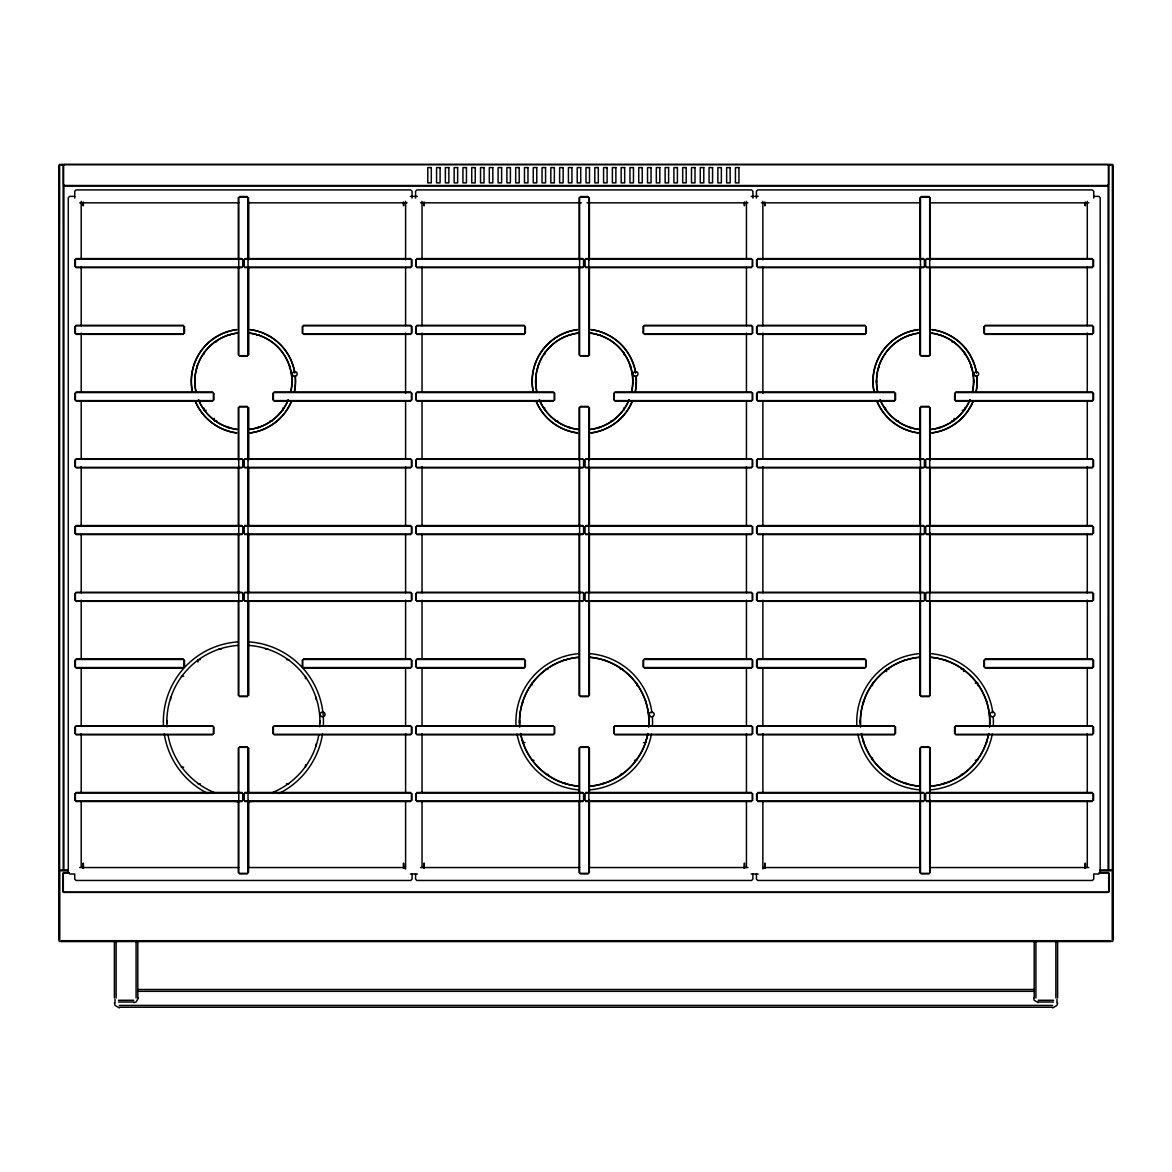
<?xml version="1.0" encoding="UTF-8"?>
<svg xmlns="http://www.w3.org/2000/svg" width="1172" height="1172" viewBox="0 0 1172 1172"><rect width="100%" height="100%" fill="white"/><g stroke="black" fill="none" stroke-linecap="round" stroke-linejoin="round"><path stroke-width="1.5" d="M58.908 871.953L58.908 939.534L58.878 166.131M184.033 666.897L184.033 660.144M184.033 333.214L184.033 326.461M184.517 666.897L184.517 660.144M184.517 333.214L184.517 326.461M248.508 872.686L248.508 800.417L248.508 867.265M248.508 593.428L248.508 533.289L248.508 591.611M248.508 460.391L248.508 407.548L248.508 458.574M248.508 259.876L248.508 197.687M411.401 666.897L411.401 660.144M411.401 333.214L411.401 326.461M411.885 666.897L411.885 660.144M411.885 333.214L411.885 326.461M524.88 666.897L524.88 660.144M524.88 333.214L524.88 326.461M525.364 666.897L525.364 660.144M525.364 333.214L525.364 326.461M589.34 872.686L589.34 800.417L589.34 867.265M589.34 593.428L589.34 533.289L589.34 591.611M589.34 460.391L589.34 407.548L589.34 458.574M589.34 259.876L589.34 197.687M752.234 666.897L752.234 660.144M752.234 333.214L752.234 326.461M752.717 666.897L752.717 660.144M752.717 333.214L752.717 326.461M865.712 666.897L865.712 660.144M865.712 333.214L865.712 326.461M866.196 666.897L866.196 660.144M866.196 333.214L866.196 326.461M930.187 872.686L930.187 800.417L930.187 867.265M930.187 593.428L930.187 533.289L930.187 591.611M930.187 460.391L930.187 407.548L930.187 458.574M930.187 259.876L930.187 197.687M1093.08 666.897L1093.08 660.144M1093.08 333.214L1093.08 326.461M1093.564 666.897L1093.564 660.144M1093.564 333.214L1093.564 326.461M1113.092 871.953L1113.092 939.534L1113.122 166.131M138.428 997.943L136.084 1002.016L133.74 1002.631M1057.627 1002.924L1056.968 1005.415L1052.646 1007.92M58.878 165.106L59.626 164.358M1112.228 941.57L1113.092 940.706M60.651 164.358L1111.349 164.358M64.182 164.666L1107.818 164.666M60.651 165.106L64.314 165.106M1107.687 165.106L1111.349 165.106M64.182 185.498L1107.818 185.498M64.182 185.938L1107.818 185.938M74.744 196.369L69.602 196.369L68.284 197.687L68.284 872.686M410.347 196.369L417.291 196.369M751.179 196.369L758.138 196.369M1093.74 196.369L1098.867 196.369L1100.186 197.687L1100.186 872.686M239.44 196.544L247.365 196.544M580.272 196.544L588.197 196.544M921.119 196.544L929.044 196.544M239.44 197.028L247.365 197.028M580.272 197.028L588.197 197.028M921.119 197.028L929.044 197.028M79.725 202.829L238.824 202.829M247.966 202.829L407.08 202.829M420.558 202.829L581.502 202.829M586.982 202.829L747.912 202.829M761.404 202.829L920.503 202.829M929.645 202.829L1088.759 202.829M76.063 258.587L242.077 258.587M244.728 258.587L410.742 258.587M416.895 258.587L582.923 258.587M585.561 258.587L751.574 258.587M757.742 258.587L923.756 258.587M926.393 258.587L1092.421 258.587M76.063 259.071L242.077 259.071M244.728 259.071L410.742 259.071M416.895 259.071L582.923 259.071M585.561 259.071L751.574 259.071M757.742 259.071L923.756 259.071M926.393 259.071L1092.421 259.071M76.063 267.143L242.077 267.143M244.728 267.143L410.742 267.143M416.895 267.143L582.923 267.143M585.561 267.143L751.574 267.143M757.742 267.143L923.756 267.143M926.393 267.143L1092.421 267.143M76.063 267.626L242.077 267.626M244.728 267.626L410.742 267.626M416.895 267.626L582.923 267.626M585.561 267.626L751.574 267.626M757.742 267.626L923.756 267.626M926.393 267.626L1092.421 267.626M76.063 325.318L183.374 325.318M303.431 325.318L410.742 325.318M416.895 325.318L524.221 325.318M644.263 325.318L751.574 325.318M757.742 325.318L865.053 325.318M985.095 325.318L1092.421 325.318M76.063 325.801L183.374 325.801M303.431 325.801L410.742 325.801M416.895 325.801L524.221 325.801M644.263 325.801L751.574 325.801M757.742 325.801L865.053 325.801M985.095 325.801L1092.421 325.801M76.063 333.874L183.374 333.874M303.431 333.874L410.742 333.874M416.895 333.874L524.221 333.874M644.263 333.874L751.574 333.874M757.742 333.874L865.053 333.874M985.095 333.874L1092.421 333.874M76.063 334.357L183.374 334.357M303.431 334.357L410.742 334.357M416.895 334.357L524.221 334.357M644.263 334.357L751.574 334.357M757.742 334.357L865.053 334.357M985.095 334.357L1092.421 334.357M227.573 335.016L229.932 335.016M256.873 335.016L259.217 335.016M568.42 335.016L570.764 335.016M597.72 335.016L600.064 335.016M909.252 335.016L911.596 335.016M938.552 335.016L940.896 335.016M214.359 341.755L216.717 341.755M951.767 341.755L954.111 341.755M239.44 355.673L247.365 355.673M580.272 355.673L588.197 355.673M921.119 355.673L929.044 355.673M239.44 356.156L247.365 356.156M580.272 356.156L588.197 356.156M921.119 356.156L929.044 356.156M76.063 392.063L212.733 392.063M274.072 392.063L410.742 392.063M416.895 392.063L553.565 392.063M614.904 392.063L751.574 392.063M757.742 392.063L894.412 392.063M955.751 392.063L1092.421 392.063M76.063 392.547L212.733 392.547M274.072 392.547L410.742 392.547M416.895 392.547L553.565 392.547M614.904 392.547L751.574 392.547M757.742 392.547L894.412 392.547M955.751 392.547L1092.421 392.547M76.063 400.604L212.733 400.604M274.072 400.604L410.742 400.604M416.895 400.604L553.565 400.604M614.904 400.604L751.574 400.604M757.742 400.604L894.412 400.604M955.751 400.604L1092.421 400.604M76.063 401.102L212.733 401.102M274.072 401.102L410.742 401.102M416.895 401.102L553.565 401.102M614.904 401.102L751.574 401.102M757.742 401.102L894.412 401.102M955.751 401.102L1092.421 401.102M239.44 406.406L247.365 406.406M580.272 406.406L588.197 406.406M921.119 406.406L929.044 406.406M239.44 406.889L247.365 406.889M580.272 406.889L588.197 406.889M921.119 406.889L929.044 406.889M206.228 410.317L203.884 410.317L203.884 407.959M962.256 410.317L964.6 410.317L964.6 407.959M216.717 420.807L214.359 420.807L214.359 418.448M270.087 420.807L272.431 420.807M555.206 420.807L557.55 420.807M610.934 420.807L613.278 420.807M896.038 420.807L898.382 420.807M951.767 420.807L954.111 420.807L954.111 418.448M227.573 427.531L229.932 427.531M256.873 427.531L259.217 427.531M568.42 427.531L570.764 427.531M597.72 427.531L600.064 427.531M909.252 427.531L911.596 427.531M938.552 427.531L940.896 427.531M76.063 458.794L242.077 458.794M244.728 458.794L410.742 458.794M416.895 458.794L582.923 458.794M585.561 458.794L751.574 458.794M757.742 458.794L923.756 458.794M926.393 458.794L1092.421 458.794M76.063 459.278L242.077 459.278M244.728 459.278L410.742 459.278M416.895 459.278L582.923 459.278M585.561 459.278L751.574 459.278M757.742 459.278L923.756 459.278M926.393 459.278L1092.421 459.278M76.063 467.35L242.077 467.35M244.728 467.35L410.742 467.35M416.895 467.35L582.923 467.35M585.561 467.35L751.574 467.35M757.742 467.35L923.756 467.35M926.393 467.35L1092.421 467.35M76.063 467.833L242.077 467.833M244.728 467.833L410.742 467.833M416.895 467.833L582.923 467.833M585.561 467.833L751.574 467.833M757.742 467.833L923.756 467.833M926.393 467.833L1092.421 467.833M76.063 525.525L242.077 525.525M244.728 525.525L410.742 525.525M416.895 525.525L582.923 525.525M585.561 525.525L751.574 525.525M757.742 525.525L923.756 525.525M926.393 525.525L1092.421 525.525M76.063 526.008L242.077 526.008M244.728 526.008L410.742 526.008M416.895 526.008L582.923 526.008M585.561 526.008L751.574 526.008M757.742 526.008L923.756 526.008M926.393 526.008L1092.421 526.008M76.063 534.08L242.077 534.08M244.728 534.08L410.742 534.08M416.895 534.08L582.923 534.08M585.561 534.08L751.574 534.08M757.742 534.08L923.756 534.08M926.393 534.08L1092.421 534.08M76.063 534.564L242.077 534.564M244.728 534.564L410.742 534.564M416.895 534.564L582.923 534.564M585.561 534.564L751.574 534.564M757.742 534.564L923.756 534.564M926.393 534.564L1092.421 534.564M76.063 592.27L242.077 592.27M244.728 592.27L410.742 592.27M416.895 592.27L582.923 592.27M585.561 592.27L751.574 592.27M757.742 592.27L923.756 592.27M926.393 592.27L1092.421 592.27M76.063 592.754L242.077 592.754M244.728 592.754L410.742 592.754M416.895 592.754L582.923 592.754M585.561 592.754L751.574 592.754M757.742 592.754L923.756 592.754M926.393 592.754L1092.421 592.754M76.063 600.826L242.077 600.826M244.728 600.826L410.742 600.826M416.895 600.826L582.923 600.826M585.561 600.826L751.574 600.826M757.742 600.826L923.756 600.826M926.393 600.826L1092.421 600.826M76.063 601.309L242.077 601.309M244.728 601.309L410.742 601.309M416.895 601.309L582.923 601.309M585.561 601.309L751.574 601.309M757.742 601.309L923.756 601.309M926.393 601.309L1092.421 601.309M218.959 648.98L221.318 648.98M265.487 648.98L267.846 648.98M76.063 659.001L183.374 659.001M303.431 659.001L410.742 659.001M416.895 659.001L524.221 659.001M644.263 659.001L751.574 659.001M757.742 659.001L865.053 659.001M985.095 659.001L1092.421 659.001M76.063 659.484L183.374 659.484M303.431 659.484L410.742 659.484M416.895 659.484L524.221 659.484M644.263 659.484L751.574 659.484M757.742 659.484L865.053 659.484M985.095 659.484L1092.421 659.484M200.324 659.66L197.98 659.66L197.98 662.019M286.481 659.66L288.825 659.66M563.424 660.144L565.783 660.144M602.701 660.144L605.045 660.144M904.271 660.144L906.615 660.144M943.533 660.144L945.892 660.144M76.063 667.557L183.374 667.557M303.431 667.557L410.742 667.557M416.895 667.557L524.221 667.557M644.263 667.557L751.574 667.557M757.742 667.557L865.053 667.557M985.095 667.557L1092.421 667.557M76.063 668.04L183.374 668.04M303.431 668.04L410.742 668.04M416.895 668.04L524.221 668.04M644.263 668.04L751.574 668.04M757.742 668.04L865.053 668.04M985.095 668.04L1092.421 668.04M545.712 669.168L548.057 669.168M620.413 669.168L622.757 669.168M888.903 669.168L886.559 669.168L886.559 671.512M961.26 669.168L963.604 669.168L963.604 671.512M181.323 676.317L183.667 676.317M975.309 683.217L977.653 683.217L977.653 685.576M239.44 696.139L247.365 696.139M580.272 696.139L588.197 696.139M921.119 696.139L929.044 696.139M239.44 696.622L247.365 696.622M580.272 696.622L588.197 696.622M921.119 696.622L929.044 696.622M76.063 725.746L212.733 725.746M274.072 725.746L410.742 725.746M416.895 725.746L553.565 725.746M614.904 725.746L751.574 725.746M757.742 725.746L894.412 725.746M955.751 725.746L1092.421 725.746M76.063 726.23L212.733 726.23M274.072 726.23L410.742 726.23M416.895 726.23L553.565 726.23M614.904 726.23L751.574 726.23M757.742 726.23L894.412 726.23M955.751 726.23L1092.421 726.23M76.063 734.302L212.733 734.302M274.072 734.302L410.742 734.302M416.895 734.302L553.565 734.302M614.904 734.302L751.574 734.302M757.742 734.302L894.412 734.302M955.751 734.302L1092.421 734.302M76.063 734.785L212.733 734.785M274.072 734.785L410.742 734.785M416.895 734.785L553.565 734.785M614.904 734.785L751.574 734.785M757.742 734.785L894.412 734.785M955.751 734.785L1092.421 734.785M524.983 742.565L522.624 742.565L522.624 740.206M643.501 742.565L645.845 742.565L645.845 740.206M239.44 746.872L247.365 746.872M580.272 746.872L588.197 746.872M921.119 746.872L929.044 746.872M239.44 747.355L247.365 747.355M580.272 747.355L588.197 747.355M921.119 747.355L929.044 747.355M531.663 760.276L534.007 760.276M634.477 760.276L636.821 760.276M975.309 760.276L977.653 760.276M181.323 767.177L183.667 767.177M545.712 774.326L548.057 774.326M620.413 774.326L622.757 774.326M886.559 774.326L888.903 774.326M961.26 774.326L963.604 774.326M563.424 783.35L565.783 783.35M602.701 783.35L605.045 783.35M904.271 783.35L906.615 783.35M943.533 783.35L945.892 783.35M197.98 783.834L200.324 783.834M286.481 783.834L288.825 783.834M76.063 792.477L242.077 792.477M244.728 792.477L410.742 792.477M416.895 792.477L582.923 792.477M585.561 792.477L751.574 792.477M757.742 792.477L923.756 792.477M926.393 792.477L1092.421 792.477M76.063 792.961L242.077 792.961M244.728 792.961L410.742 792.961M416.895 792.961L582.923 792.961M585.561 792.961L751.574 792.961M757.742 792.961L923.756 792.961M926.393 792.961L1092.421 792.961M76.063 801.033L242.077 801.033M244.728 801.033L410.742 801.033M416.895 801.033L582.923 801.033M585.561 801.033L751.574 801.033M757.742 801.033L923.756 801.033M926.393 801.033L1092.421 801.033M76.063 801.516L242.077 801.516M244.728 801.516L410.742 801.516M416.895 801.516L582.923 801.516M585.561 801.516L751.574 801.516M757.742 801.516L923.756 801.516M926.393 801.516L1092.421 801.516M79.725 867.544L238.824 867.544M247.966 867.544L405.248 867.544M420.558 867.544L579.671 867.544M588.813 867.544L747.912 867.544M763.221 867.544L920.503 867.544M929.645 867.544L1088.759 867.544M60.944 869.917L68.269 869.917M1100.069 869.917L1111.056 869.917M60.944 870.781L68.269 870.781M1100.069 870.781L1111.056 870.781M63.596 872.613L69.075 872.613M1099.263 872.613L1108.404 872.613M63.596 872.832L69.075 872.832M1099.263 872.832L1108.404 872.832M239.44 873.345L247.365 873.345M580.272 873.345L588.197 873.345M921.119 873.345L929.044 873.345M239.44 873.829L247.365 873.829M580.272 873.829L588.197 873.829M921.119 873.829L929.044 873.829M69.602 874.004L74.744 874.004L74.744 879.147L76.063 880.465L410.742 880.465L412.061 879.147L412.061 874.004M410.347 874.004L417.291 874.004M751.179 874.004L758.138 874.004M1098.867 874.004L1093.74 874.004L1093.74 879.147L1092.421 880.465L757.742 880.465L756.423 879.147L756.423 874.004M63.596 892.2L1108.404 892.2M63.596 892.419L1108.404 892.419M60.944 940.706L1111.056 940.706M60.944 941.57L1111.056 941.57M137.651 989.505L1034.349 989.505M137.651 991.336L1034.349 991.336M118.475 1000.287L133.74 1000.287M1038.26 1000.287L1053.525 1000.287M118.475 1002.016L133.74 1002.016M1038.26 1002.016L1053.525 1002.016M119.354 1005.415L1052.646 1005.415M119.354 1007.246L1052.646 1007.246M1038.26 1002.631L1034.187 1000.287L1033.572 997.943M119.354 1007.92L115.032 1005.415L114.373 1002.924M1112.374 164.358L1113.122 165.106M58.908 940.706L59.772 941.57M1112.374 166.131L1112.374 871.265M1112.228 871.953L1112.228 939.534M1108.917 873.125L1108.917 891.907M1108.844 165.252L1108.756 870.415M1108.697 873.125L1108.697 891.907M1108.404 165.252L1108.404 184.912M1108.111 184.868L1108.111 870.415M1093.74 198.083L1093.74 191.226L1092.421 189.908L757.742 189.908L756.423 191.226L756.423 198.083M1093.564 259.73L1093.564 266.484M1093.564 393.206L1093.564 399.945M1093.564 459.937L1093.564 466.69M1093.564 526.668L1093.564 533.421M1093.564 593.413L1093.564 600.167M1093.564 726.889L1093.564 733.628M1093.564 793.62L1093.564 800.373M1093.08 259.73L1093.08 266.484M1093.08 393.206L1093.08 399.945M1093.08 459.937L1093.08 466.69M1093.08 526.668L1093.08 533.421M1093.08 593.413L1093.08 600.167M1093.08 726.889L1093.08 733.628M1093.08 793.62L1093.08 800.373M1087.279 201.35L1087.279 258.06M1087.279 267.201L1087.279 325.728M1087.279 333.053L1087.279 391.595M1087.279 400.736L1087.279 459.278M1087.279 466.588L1087.279 525.129M1087.279 534.271L1087.279 592.812M1087.279 600.123L1087.279 658.664M1087.279 667.806L1087.279 726.347M1087.279 733.657L1087.279 792.199M1087.279 801.34L1087.279 867.192M1085.448 202.243L1085.448 205.613M1085.448 863.295L1085.448 868.349M1085.067 202.243L1085.067 205.613M1085.067 863.295L1085.067 868.349M1057.598 941.79L1057.598 997.943M1056.968 999.291L1056.968 1002.924M1055.869 941.79L1055.869 997.943M1035.916 941.79L1035.916 997.943M1034.187 941.79L1034.187 997.943M989.798 720.575L989.798 722.919M986.692 700.944L986.692 703.288M986.692 740.206L986.692 742.565M984.436 326.461L984.436 333.214M984.436 660.144L984.436 666.897M983.953 326.461L983.953 333.214M983.953 660.144L983.953 666.897M973.654 380.109L973.654 382.453M971.339 365.459L971.339 367.803M964.6 352.245L964.6 354.589M955.092 393.206L955.092 399.945M955.092 726.889L955.092 733.628M954.609 393.206L954.609 399.945M954.609 726.889L954.609 733.628M930.187 201.35L930.187 258.06M929.704 197.687L929.704 355.013M929.704 407.548L929.704 695.479M929.704 748.014L929.704 872.686M925.734 259.73L925.734 266.484M925.734 459.937L925.734 466.69M925.734 526.668L925.734 533.421M925.734 593.413L925.734 600.167M925.734 793.62L925.734 800.373M925.25 259.73L925.25 266.484M925.25 459.937L925.25 466.69M925.25 526.668L925.25 533.421M925.25 593.413L925.25 600.167M925.25 793.62L925.25 800.373M924.898 259.73L924.898 266.484M924.898 459.937L924.898 466.69M924.898 526.668L924.898 533.421M924.898 593.413L924.898 600.167M924.898 793.62L924.898 800.373M924.415 259.73L924.415 266.484M924.415 459.937L924.415 466.69M924.415 526.668L924.415 533.421M924.415 593.413L924.415 600.167M924.415 793.62L924.415 800.373M920.459 197.687L920.459 355.013M920.459 407.548L920.459 695.479M920.459 748.014L920.459 872.686M919.976 197.687L919.976 259.876M919.976 267.201L919.976 355.013M919.976 407.548L919.976 460.391M919.976 467.687L919.976 525.994M919.976 533.289L919.976 593.428M919.976 600.723L919.976 695.479M919.976 748.014L919.976 793.18M919.976 800.417L919.976 872.686M895.554 393.206L895.554 399.945M895.554 726.889L895.554 733.628M895.071 393.206L895.071 399.945M895.071 726.889L895.071 733.628M885.549 407.959L885.549 410.317M878.824 365.459L878.824 367.803M876.495 380.109L876.495 382.453M872.495 683.217L872.495 685.576M872.495 757.918L872.495 760.276M863.471 700.944L863.471 703.288M863.471 740.206L863.471 742.565M860.365 720.575L860.365 722.919M765.082 202.243L765.082 205.613M765.082 863.295L765.082 868.349M764.715 202.243L764.715 205.613M764.715 863.295L764.715 868.349M762.869 201.35L762.869 259.876M762.869 267.201L762.869 325.728M762.869 333.053L762.869 393.411M762.869 400.736L762.869 459.278M762.869 466.588L762.869 525.129M762.869 534.271L762.869 592.812M762.869 600.123L762.869 658.664M762.869 667.806L762.869 726.347M762.869 733.657L762.869 792.199M762.869 801.34L762.869 869.023M757.083 259.73L757.083 266.484M757.083 326.461L757.083 333.214M757.083 393.206L757.083 399.945M757.083 459.937L757.083 466.69M757.083 526.668L757.083 533.421M757.083 593.413L757.083 600.167M757.083 660.144L757.083 666.897M757.083 726.889L757.083 733.628M757.083 793.62L757.083 800.373M756.599 259.73L756.599 266.484M756.599 326.461L756.599 333.214M756.599 393.206L756.599 399.945M756.599 459.937L756.599 466.69M756.599 526.668L756.599 533.421M756.599 593.413L756.599 600.167M756.599 660.144L756.599 666.897M756.599 726.889L756.599 733.628M756.599 793.62L756.599 800.373M752.893 198.083L752.893 191.226L751.574 189.908L416.895 189.908L415.577 191.226L415.577 198.083M752.717 259.73L752.717 266.484M752.717 393.206L752.717 399.945M752.717 459.937L752.717 466.69M752.717 526.668L752.717 533.421M752.717 593.413L752.717 600.167M752.717 726.889L752.717 733.628M752.717 793.62L752.717 800.373M752.893 874.004L752.893 879.147L751.574 880.465L416.895 880.465L415.577 879.147L415.577 874.004M752.234 259.73L752.234 266.484M752.234 393.206L752.234 399.945M752.234 459.937L752.234 466.69M752.234 526.668L752.234 533.421M752.234 593.413L752.234 600.167M752.234 726.889L752.234 733.628M752.234 793.62L752.234 800.373M746.447 201.35L746.447 258.06M746.447 267.201L746.447 325.728M746.447 333.053L746.447 391.595M746.447 400.736L746.447 459.278M746.447 466.588L746.447 525.129M746.447 534.271L746.447 592.812M746.447 600.123L746.447 658.664M746.447 667.806L746.447 726.347M746.447 733.657L746.447 792.199M746.447 801.34L746.447 867.192M744.601 202.243L744.601 205.613M744.601 863.295L744.601 868.349M744.235 202.243L744.235 205.613M744.235 863.295L744.235 868.349M648.951 720.575L648.951 722.919M645.845 700.944L645.845 703.288M643.604 326.461L643.604 333.214M643.604 660.144L643.604 666.897M643.12 326.461L643.12 333.214M643.12 660.144L643.12 666.897M636.821 683.217L636.821 685.576M632.821 380.109L632.821 382.453M630.492 365.459L630.492 367.803M623.768 352.245L623.768 354.589M623.768 407.959L623.768 410.317M614.245 393.206L614.245 399.945M614.245 726.889L614.245 733.628M613.762 393.206L613.762 399.945M613.762 726.889L613.762 733.628M589.34 201.35L589.34 258.06M588.857 197.687L588.857 355.013M588.857 407.548L588.857 695.479M588.857 748.014L588.857 872.686M584.901 259.73L584.901 266.484M584.901 459.937L584.901 466.69M584.901 526.668L584.901 533.421M584.901 593.413L584.901 600.167M584.901 793.62L584.901 800.373M584.418 259.73L584.418 266.484M584.418 459.937L584.418 466.69M584.418 526.668L584.418 533.421M584.418 593.413L584.418 600.167M584.418 793.62L584.418 800.373M584.066 259.73L584.066 266.484M584.066 459.937L584.066 466.69M584.066 526.668L584.066 533.421M584.066 593.413L584.066 600.167M584.066 793.62L584.066 800.373M583.583 259.73L583.583 266.484M583.583 459.937L583.583 466.69M583.583 526.668L583.583 533.421M583.583 593.413L583.583 600.167M583.583 793.62L583.583 800.373M579.613 197.687L579.613 355.013M579.613 407.548L579.613 695.479M579.613 748.014L579.613 872.686M579.129 197.687L579.129 259.876M579.129 267.201L579.129 355.013M579.129 407.548L579.129 460.391M579.129 467.687L579.129 525.994M579.129 533.289L579.129 593.428M579.129 600.723L579.129 695.479M579.129 748.014L579.129 793.18M579.129 800.417L579.129 872.686M554.708 393.206L554.708 399.945M554.708 726.889L554.708 733.628M554.224 393.206L554.224 399.945M554.224 726.889L554.224 733.628M544.716 352.245L544.716 354.589M544.716 407.959L544.716 410.317M537.977 365.459L537.977 367.803M535.663 380.109L535.663 382.453M531.663 683.217L531.663 685.576M522.624 700.944L522.624 703.288M519.518 720.575L519.518 722.919M424.249 202.243L424.249 205.613M424.249 863.295L424.249 868.349M423.868 202.243L423.868 205.613M423.868 863.295L423.868 868.349M422.037 201.35L422.037 258.06M422.037 267.201L422.037 325.728M422.037 333.053L422.037 391.595M422.037 400.736L422.037 459.278M422.037 466.588L422.037 525.129M422.037 534.271L422.037 592.812M422.037 600.123L422.037 658.664M422.037 667.806L422.037 726.347M422.037 733.657L422.037 792.199M422.037 801.34L422.037 867.192M416.236 259.73L416.236 266.484M416.236 326.461L416.236 333.214M416.236 393.206L416.236 399.945M416.236 459.937L416.236 466.69M416.236 526.668L416.236 533.421M416.236 593.413L416.236 600.167M416.236 660.144L416.236 666.897M416.236 726.889L416.236 733.628M416.236 793.62L416.236 800.373M415.752 259.73L415.752 266.484M415.752 326.461L415.752 333.214M415.752 393.206L415.752 399.945M415.752 459.937L415.752 466.69M415.752 526.668L415.752 533.421M415.752 593.413L415.752 600.167M415.752 660.144L415.752 666.897M415.752 726.889L415.752 733.628M415.752 793.62L415.752 800.373M412.061 198.083L412.061 191.226L410.742 189.908L76.063 189.908L74.744 191.226L74.744 198.083M411.885 259.73L411.885 266.484M411.885 393.206L411.885 399.945M411.885 459.937L411.885 466.69M411.885 526.668L411.885 533.421M411.885 593.413L411.885 600.167M411.885 726.889L411.885 733.628M411.885 793.62L411.885 800.373M411.401 259.73L411.401 266.484M411.401 393.206L411.401 399.945M411.401 459.937L411.401 466.69M411.401 526.668L411.401 533.421M411.401 593.413L411.401 600.167M411.401 726.889L411.401 733.628M411.401 793.62L411.401 800.373M405.6 201.35L405.6 259.876M405.6 267.201L405.6 325.728M405.6 333.053L405.6 393.411M405.6 400.736L405.6 459.278M405.6 466.588L405.6 525.129M405.6 534.271L405.6 592.812M405.6 600.123L405.6 658.664M405.6 667.806L405.6 726.347M405.6 733.657L405.6 792.199M405.6 801.34L405.6 869.023M403.769 202.243L403.769 205.613M403.769 863.295L403.769 868.349M403.388 202.243L403.388 205.613M403.388 863.295L403.388 868.349M319.853 720.575L319.853 722.919M316.176 697.311L316.176 699.655M316.176 743.839L316.176 746.183M305.482 676.317L305.482 678.676M305.482 764.833L305.482 767.177M302.757 326.461L302.757 333.214M302.757 660.144L302.757 666.897M302.273 326.461L302.273 333.214M302.273 660.144L302.273 666.897M291.975 380.109L291.975 382.453M289.66 365.459L289.66 367.803M282.921 407.959L282.921 410.317M273.413 393.206L273.413 399.945M273.413 726.889L273.413 733.628M272.93 393.206L272.93 399.945M272.93 726.889L272.93 733.628M248.508 201.35L248.508 258.06M248.025 197.687L248.025 355.013M248.025 407.548L248.025 695.479M248.025 748.014L248.025 872.686M244.069 259.73L244.069 266.484M244.069 459.937L244.069 466.69M244.069 526.668L244.069 533.421M244.069 593.413L244.069 600.167M244.069 793.62L244.069 800.373M243.571 259.73L243.571 266.484M243.571 459.937L243.571 466.69M243.571 526.668L243.571 533.421M243.571 593.413L243.571 600.167M243.571 793.62L243.571 800.373M243.219 259.73L243.219 266.484M243.219 459.937L243.219 466.69M243.219 526.668L243.219 533.421M243.219 593.413L243.219 600.167M243.219 793.62L243.219 800.373M242.736 259.73L242.736 266.484M242.736 459.937L242.736 466.69M242.736 526.668L242.736 533.421M242.736 593.413L242.736 600.167M242.736 793.62L242.736 800.373M238.78 197.687L238.78 355.013M238.78 407.548L238.78 695.479M238.78 748.014L238.78 872.686M238.297 197.687L238.297 259.876M238.297 267.201L238.297 355.013M238.297 407.548L238.297 460.391M238.297 467.687L238.297 525.994M238.297 533.289L238.297 593.428M238.297 600.723L238.297 695.479M238.297 748.014L238.297 793.18M238.297 800.417L238.297 872.686M213.875 393.206L213.875 399.945M213.875 726.889L213.875 733.628M213.392 393.206L213.392 399.945M213.392 726.889L213.392 733.628M203.884 352.245L203.884 354.589M197.145 365.459L197.145 367.803M194.83 380.109L194.83 382.453M170.629 697.311L170.629 699.655M166.937 720.575L166.937 722.919M137.813 941.79L137.813 997.943M136.084 941.79L136.084 997.943M116.131 941.79L116.131 997.943M115.032 999.291L115.032 1002.924M114.402 941.79L114.402 997.943M83.417 202.243L83.417 205.613M83.417 863.295L83.417 868.349M83.036 202.243L83.036 205.613M83.036 863.295L83.036 868.349M81.205 201.35L81.205 258.06M81.205 267.201L81.205 325.728M81.205 333.053L81.205 391.595M81.205 400.736L81.205 459.278M81.205 466.588L81.205 525.129M81.205 534.271L81.205 592.812M81.205 600.123L81.205 658.664M81.205 667.806L81.205 726.347M81.205 733.657L81.205 792.199M81.205 801.34L81.205 867.192M75.404 259.73L75.404 266.484M75.404 326.461L75.404 333.214M75.404 393.206L75.404 399.945M75.404 459.937L75.404 466.69M75.404 526.668L75.404 533.421M75.404 593.413L75.404 600.167M75.404 660.144L75.404 666.897M75.404 726.889L75.404 733.628M75.404 793.62L75.404 800.373M74.92 259.73L74.92 266.484M74.92 326.461L74.92 333.214M74.92 393.206L74.92 399.945M74.92 459.937L74.92 466.69M74.92 526.668L74.92 533.421M74.92 593.413L74.92 600.167M74.92 660.144L74.92 666.897M74.92 726.889L74.92 733.628M74.92 793.62L74.92 800.373M63.889 184.868L63.889 870.415M63.596 165.252L63.596 184.912M63.156 165.252L63.244 870.415M63.303 873.125L63.303 891.907M63.083 873.125L63.083 891.907M59.772 871.953L59.772 939.534M59.626 166.131L59.626 871.265M992.245 734.199A68.313 68.313 0 0 1 930.436 789.855M919.712 789.855A68.313 68.313 0 0 1 857.904 734.199M856.849 725.322A68.313 68.313 0 0 1 919.712 653.639M930.436 653.639A68.313 68.313 0 0 1 992.816 712.825M993.182 716.385A68.313 68.313 0 0 1 993.299 725.322M976.994 376.168A52.169 52.169 0 0 1 976.247 391.463M973.273 401.249A52.169 52.169 0 0 1 931.887 433.01M918.262 433.01A52.169 52.169 0 0 1 876.876 401.249M873.902 391.463A52.169 52.169 0 0 1 918.262 329.552M931.887 329.552A52.169 52.169 0 0 1 976.554 372.784M976.803 376.183A51.978 51.978 0 0 1 976.056 391.419M973.097 401.176A51.978 51.978 0 0 1 931.857 432.82M918.291 432.82A51.978 51.978 0 0 1 877.052 401.176M874.092 391.419A51.978 51.978 0 0 1 918.291 329.742M931.857 329.742A51.978 51.978 0 0 1 976.364 372.813M651.412 734.199A68.313 68.313 0 0 1 589.604 789.855M578.88 789.855A68.313 68.313 0 0 1 517.072 734.199M516.017 725.322A68.313 68.313 0 0 1 578.88 653.639M589.604 653.639A68.313 68.313 0 0 1 651.969 712.825M652.35 716.385A68.313 68.313 0 0 1 652.467 725.322M636.162 376.168A52.169 52.169 0 0 1 635.414 391.463M632.441 401.249A52.169 52.169 0 0 1 591.054 433.01M577.43 433.01A52.169 52.169 0 0 1 536.043 401.249M533.07 391.463A52.169 52.169 0 0 1 577.43 329.552M591.054 329.552A52.169 52.169 0 0 1 635.722 372.784M635.971 376.183A51.978 51.978 0 0 1 635.224 391.419M632.265 401.176A51.978 51.978 0 0 1 591.025 432.82M577.459 432.82A51.978 51.978 0 0 1 536.219 401.176M533.26 391.419A51.978 51.978 0 0 1 577.459 329.742M591.025 329.742A51.978 51.978 0 0 1 635.532 372.813M322.52 733.921A80.062 80.062 0 0 1 278.804 793.547M253.855 801.121A80.062 80.062 0 0 1 248.64 801.633M238.165 801.633A80.062 80.062 0 0 1 232.95 801.121M207.986 793.547A80.062 80.062 0 0 1 164.27 733.921M163.421 725.234A80.062 80.062 0 0 1 238.165 641.86M248.64 641.86A80.062 80.062 0 0 1 323.384 725.234M295.329 376.168A52.169 52.169 0 0 1 294.568 391.463M291.608 401.249A52.169 52.169 0 0 1 250.207 433.01M236.598 433.01A52.169 52.169 0 0 1 195.197 401.249M192.223 391.463A52.169 52.169 0 0 1 236.598 329.552M250.207 329.552A52.169 52.169 0 0 1 294.875 372.784M295.124 376.183A51.978 51.978 0 0 1 294.377 391.419M291.418 401.176A51.978 51.978 0 0 1 250.193 432.82M236.612 432.82A51.978 51.978 0 0 1 195.372 401.176M192.413 391.419A51.978 51.978 0 0 1 236.612 329.742M250.193 329.742A51.978 51.978 0 0 1 294.685 372.813M930.158 657.155A64.797 64.797 0 0 1 989.666 726.83M988.787 733.555A64.797 64.797 0 0 1 930.158 786.339M919.991 786.339A64.797 64.797 0 0 1 861.361 733.555M860.482 726.83A64.797 64.797 0 0 1 919.991 657.155M930.143 657.346A64.607 64.607 0 0 1 989.476 726.816M988.597 733.526A64.607 64.607 0 0 1 930.143 786.148M920.005 786.148A64.607 64.607 0 0 1 861.552 733.526M860.673 726.816A64.607 64.607 0 0 1 920.005 657.346M931.432 333.038A48.653 48.653 0 0 1 972.452 392.327M970.02 399.901A48.653 48.653 0 0 1 931.432 429.509M918.731 429.509A48.653 48.653 0 0 1 880.128 399.901M877.696 392.327A48.653 48.653 0 0 1 918.731 333.038M931.403 333.229A48.462 48.462 0 0 1 972.262 392.283M969.845 399.828A48.462 48.462 0 0 1 931.403 429.318M918.745 429.318A48.462 48.462 0 0 1 880.304 399.828M877.887 392.283A48.462 48.462 0 0 1 918.745 333.229M589.326 657.155A64.797 64.797 0 0 1 648.834 726.83M647.955 733.555A64.797 64.797 0 0 1 589.326 786.339M579.158 786.339A64.797 64.797 0 0 1 520.529 733.555M519.65 726.83A64.797 64.797 0 0 1 579.158 657.155M589.311 657.346A64.607 64.607 0 0 1 648.643 726.816M647.764 733.526A64.607 64.607 0 0 1 589.311 786.148M579.173 786.148A64.607 64.607 0 0 1 520.72 733.526M519.841 726.816A64.607 64.607 0 0 1 579.173 657.346M590.585 333.038A48.653 48.653 0 0 1 631.62 392.327M629.188 399.901A48.653 48.653 0 0 1 590.585 429.509M577.884 429.509A48.653 48.653 0 0 1 539.296 399.901M536.864 392.327A48.653 48.653 0 0 1 577.884 333.038M590.571 333.229A48.462 48.462 0 0 1 631.43 392.283M629.012 399.828A48.462 48.462 0 0 1 590.571 429.318M577.913 429.318A48.462 48.462 0 0 1 539.472 399.828M537.054 392.283A48.462 48.462 0 0 1 577.913 333.229M318.769 735.034A76.532 76.532 0 0 1 272.695 792.462M214.11 792.462A76.532 76.532 0 0 1 168.036 735.034M167.025 726.757A76.532 76.532 0 0 1 238.399 645.376M248.405 645.376A76.532 76.532 0 0 1 319.766 726.757M249.753 333.038A48.653 48.653 0 0 1 290.788 392.327M288.356 399.901A48.653 48.653 0 0 1 249.753 429.509M237.052 429.509A48.653 48.653 0 0 1 198.449 399.901M196.017 392.327A48.653 48.653 0 0 1 237.052 333.038M249.724 333.229A48.462 48.462 0 0 1 290.597 392.283M288.166 399.828A48.462 48.462 0 0 1 249.724 429.318M237.081 429.318A48.462 48.462 0 0 1 198.625 399.828M196.207 392.283A48.462 48.462 0 0 1 237.081 333.229M248.508 748.014L248.508 793.18L248.508 748.014M248.508 600.723L248.508 695.479L248.508 600.723M248.508 467.687L248.508 525.994L248.508 467.687M248.508 267.201L248.508 355.013L248.508 267.201M589.34 748.014L589.34 793.18L589.34 748.014M589.34 600.723L589.34 695.479L589.34 600.723M589.34 467.687L589.34 525.994L589.34 467.687M589.34 267.201L589.34 355.013L589.34 267.201M930.187 748.014L930.187 793.18L930.187 748.014M930.187 600.723L930.187 695.479L930.187 600.723M930.187 467.687L930.187 525.994L930.187 467.687M930.187 267.201L930.187 355.013L930.187 267.201M431.296 167.596L427.78 167.596L427.78 182.861L431.296 182.861L431.296 167.596M440.086 167.596L436.57 167.596L436.57 182.861L440.086 182.861L440.086 167.596M448.876 167.596L445.36 167.596L445.36 182.861L448.876 182.861L448.876 167.596M457.666 167.596L454.15 167.596L454.15 182.861L457.666 182.861L457.666 167.596M466.456 167.596L462.94 167.596L462.94 182.861L466.456 182.861L466.456 167.596M475.246 167.596L471.73 167.596L471.73 182.861L475.246 182.861L475.246 167.596M484.036 167.596L480.52 167.596L480.52 182.861L484.036 182.861L484.036 167.596M492.826 167.596L489.31 167.596L489.31 182.861L492.826 182.861L492.826 167.596M501.616 167.596L498.1 167.596L498.1 182.861L501.616 182.861L501.616 167.596M510.406 167.596L506.89 167.596L506.89 182.861L510.406 182.861L510.406 167.596M519.196 167.596L515.68 167.596L515.68 182.861L519.196 182.861L519.196 167.596M527.986 167.596L524.47 167.596L524.47 182.861L527.986 182.861L527.986 167.596M536.776 167.596L533.26 167.596L533.26 182.861L536.776 182.861L536.776 167.596M545.566 167.596L542.05 167.596L542.05 182.861L545.566 182.861L545.566 167.596M554.356 167.596L550.84 167.596L550.84 182.861L554.356 182.861L554.356 167.596M563.146 167.596L559.63 167.596L559.63 182.861L563.146 182.861L563.146 167.596M571.936 167.596L568.42 167.596L568.42 182.861L571.936 182.861L571.936 167.596M580.726 167.596L577.21 167.596L577.21 182.861L580.726 182.861L580.726 167.596M589.516 167.596L586 167.596L586 182.861L589.516 182.861L589.516 167.596M598.306 167.596L594.79 167.596L594.79 182.861L598.306 182.861L598.306 167.596M607.096 167.596L603.58 167.596L603.58 182.861L607.096 182.861L607.096 167.596M615.886 167.596L612.37 167.596L612.37 182.861L615.886 182.861L615.886 167.596M624.676 167.596L621.16 167.596L621.16 182.861L624.676 182.861L624.676 167.596M633.466 167.596L629.95 167.596L629.95 182.861L633.466 182.861L633.466 167.596M642.256 167.596L638.74 167.596L638.74 182.861L642.256 182.861L642.256 167.596M651.046 167.596L647.53 167.596L647.53 182.861L651.046 182.861L651.046 167.596M659.836 167.596L656.32 167.596L656.32 182.861L659.836 182.861L659.836 167.596M668.626 167.596L665.11 167.596L665.11 182.861L668.626 182.861L668.626 167.596M677.416 167.596L673.9 167.596L673.9 182.861L677.416 182.861L677.416 167.596M686.206 167.596L682.69 167.596L682.69 182.861L686.206 182.861L686.206 167.596M694.996 167.596L691.48 167.596L691.48 182.861L694.996 182.861L694.996 167.596M703.786 167.596L700.27 167.596L700.27 182.861L703.786 182.861L703.786 167.596M712.576 167.596L709.06 167.596L709.06 182.861L712.576 182.861L712.576 167.596M721.366 167.596L717.85 167.596L717.85 182.861L721.366 182.861L721.366 167.596M730.156 167.596L726.64 167.596L726.64 182.861L730.156 182.861L730.156 167.596M738.946 167.596L735.43 167.596L735.43 182.861L738.946 182.861L738.946 167.596M991.38 716.502A2.417 2.417 0 0 0 994.999 714.407A2.417 2.417 0 0 0 991.38 712.312A2.417 2.417 0 0 0 991.38 716.502M975.324 375.86A2.227 2.227 0 0 0 978.664 373.941A2.227 2.227 0 0 0 975.324 372.022A2.227 2.227 0 0 0 975.324 375.86M650.533 716.502A2.417 2.417 0 0 0 654.166 714.407A2.417 2.417 0 0 0 650.533 712.312A2.417 2.417 0 0 0 650.533 716.502M634.389 376.036A2.417 2.417 0 0 0 638.022 373.941A2.417 2.417 0 0 0 634.389 371.846A2.417 2.417 0 0 0 634.389 376.036M321.436 716.502A2.417 2.417 0 0 0 325.069 714.407A2.417 2.417 0 0 0 321.436 712.312A2.417 2.417 0 0 0 321.436 716.502M293.557 376.036A2.417 2.417 0 0 0 297.19 373.941A2.417 2.417 0 0 0 293.557 371.846A2.417 2.417 0 0 0 293.557 376.036"/></g></svg>
